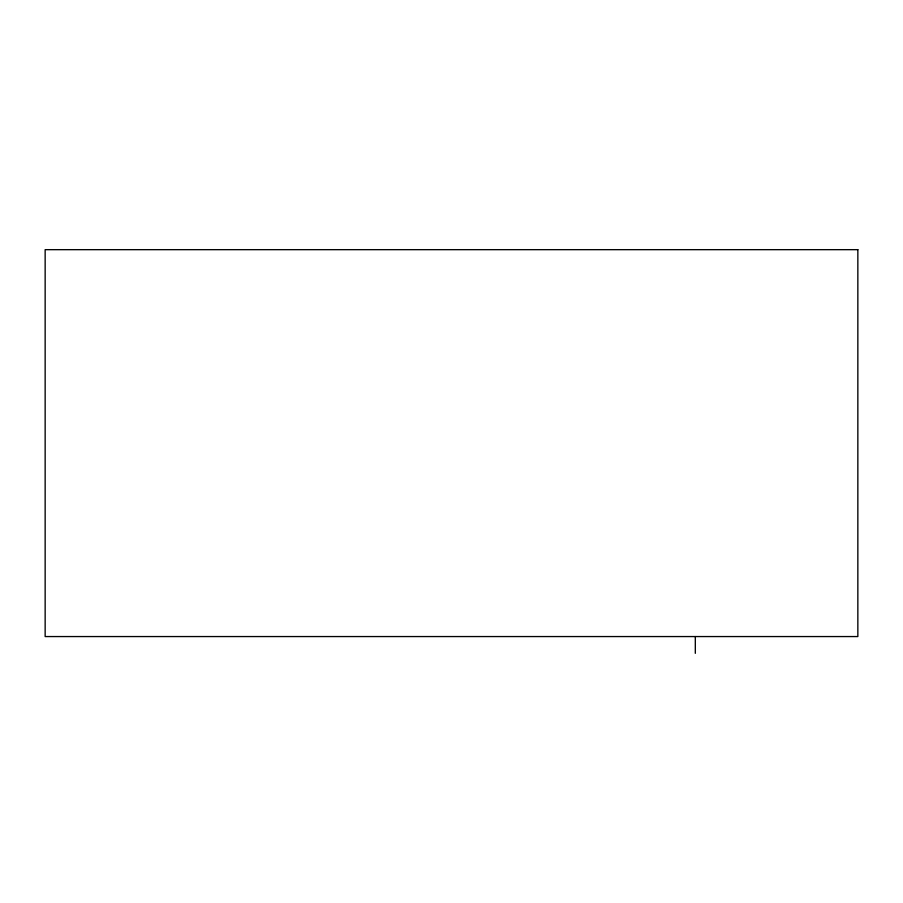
<?xml version="1.0" encoding="UTF-8"?>
<svg xmlns="http://www.w3.org/2000/svg" width="903" height="903" viewBox="0 0 903 903"><rect width="100%" height="100%" fill="white"/><g stroke="black" fill="none" stroke-linecap="round" stroke-linejoin="round"><path stroke-width="1.35" d="M695.31 636.559L695.31 653.332M857.85 249.668L45.15 249.668L45.15 636.559L857.85 636.559L857.85 249.668"/></g></svg>
